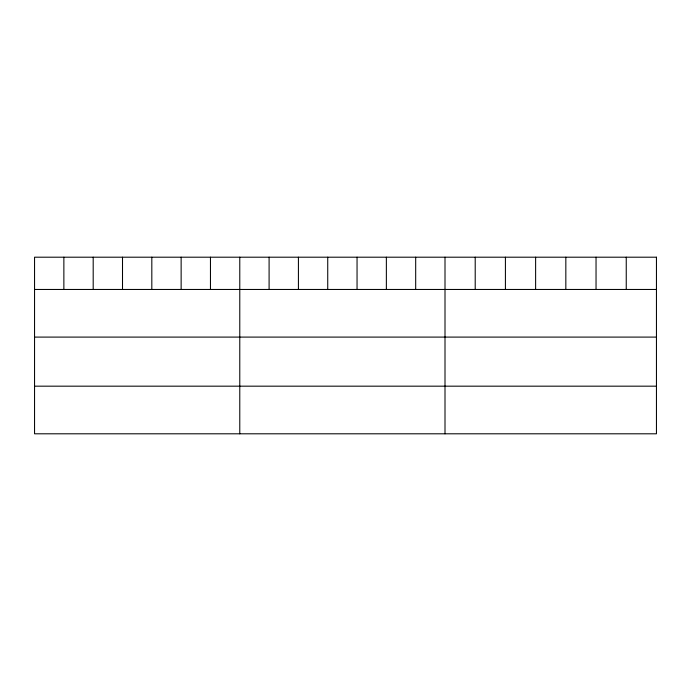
<?xml version="1.0" encoding="UTF-8"?>
<svg xmlns="http://www.w3.org/2000/svg" width="691" height="691" viewBox="0 0 691 691"><rect width="100%" height="100%" fill="white"/><g stroke="black" fill="none" stroke-linecap="round" stroke-linejoin="round"><path stroke-width="1.04" d="M34.55 289.46L656.45 289.46M34.55 337.096L656.45 337.096M34.55 386.174L656.45 386.174M626.245 257.199L626.245 289.46M596.039 257.199L596.039 289.46M565.834 257.199L565.834 289.46M535.62 257.199L535.62 289.46M505.415 257.199L505.415 289.46M475.209 257.199L475.209 289.46M445.004 257.199L445.004 433.801M415.688 257.199L415.688 289.46M386.364 257.199L386.364 289.46M357.048 257.199L357.048 289.46M327.733 257.199L327.733 289.46M298.417 257.199L298.417 289.46M269.093 257.199L269.093 289.46M239.777 257.199L239.777 433.801M210.461 257.199L210.461 289.46M181.137 257.199L181.137 289.46M151.821 257.199L151.821 289.46M122.506 257.199L122.506 289.46M93.19 257.199L93.19 289.46M63.866 257.199L63.866 289.46M656.45 257.199L34.55 257.199L34.55 433.801L656.45 433.801L656.45 257.199"/></g></svg>
